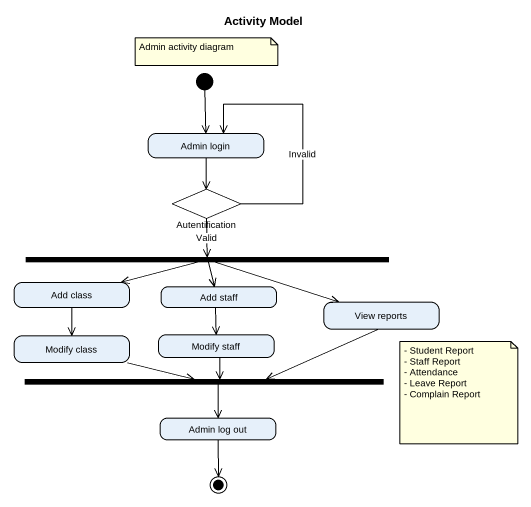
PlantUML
@startuml
title Activity Model
hide empty description
state "Admin login" as Admin_login
state Autentification <<choice>>
state fork1 <<fork>>
state "Add class" as Add_class
state "Add staff" as Add_staff
state "View reports" as View_reports
state "Modify class" as Modify_class
state "Modify staff" as Modify_staff
state fork2 <<join>>
state "Admin log out" as Admin_log_out
[*] --> Admin_login
Admin_login --> Autentification
Autentification -up-> Admin_login : Invalid
Autentification --> fork1 : Valid
fork1 -left-> Add_class
fork1 --> Add_staff
fork1 -right-> View_reports
Add_class --> Modify_class
Add_staff --> Modify_staff
View_reports -left-> fork2
Modify_class -right-> fork2
Modify_staff --> fork2
fork2 --> Admin_log_out
Admin_log_out --> [*]
note as N1
  Admin activity diagram
end note
note as N2
  - Student Report
  - Staff Report
  - Attendance
  - Leave Report
  - Complain Report
end note
@enduml
